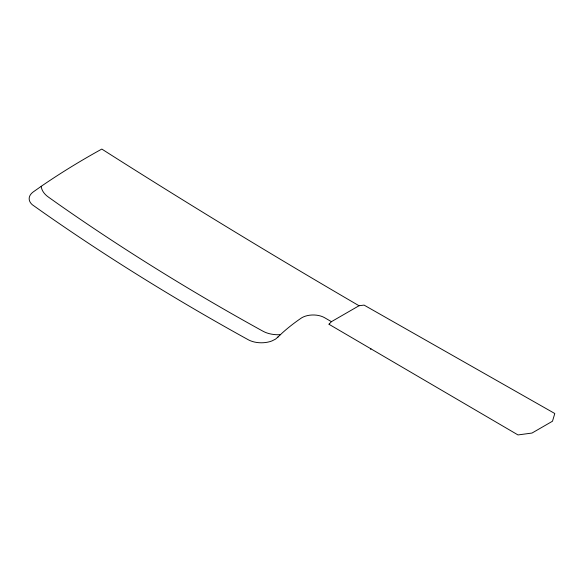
<?xml version="1.0" encoding="UTF-8"?>
<svg xmlns="http://www.w3.org/2000/svg" width="584" height="584" viewBox="0 0 584 584"><rect width="100%" height="100%" fill="white"/><g stroke="black" fill="none" stroke-linecap="round" stroke-linejoin="round"><path stroke-width="0.88" d="M329.223 324.412L329.223 323.981M278.51 336.486L275.582 339.107L271.845 340.976A18.965 10.95 0 0 1 248.806 340.034L244.886 337.888A2548.386 1471.293 0 0 1 42.588 212.014L32.303 204.728A18.965 10.95 0 0 1 33.945 191.428L42.128 185.69A809.307 467.251 0 0 1 101.813 149.066C186.5 202.998 272.283 255.193 359.036 305.739L364.066 305.103L554.8 413.516L552.486 421.225L532.002 433.051L517.993 434.934L328.953 324.259L331.435 321.674L359.036 305.739M277.531 337.442L282.203 333.011A236.133 136.335 0 0 1 301.782 317.747A16.045 9.264 0 0 1 324.478 317.638L331.435 321.674M370.38 349.217L370.986 348.867M280.415 334.676A21.783 12.578 0 0 1 263.143 331.296L259.311 329.201A2527.537 1459.263 0 0 1 58.67 204.356L48.457 197.122A32.449 18.732 0 0 1 41.216 186.318"/></g></svg>
